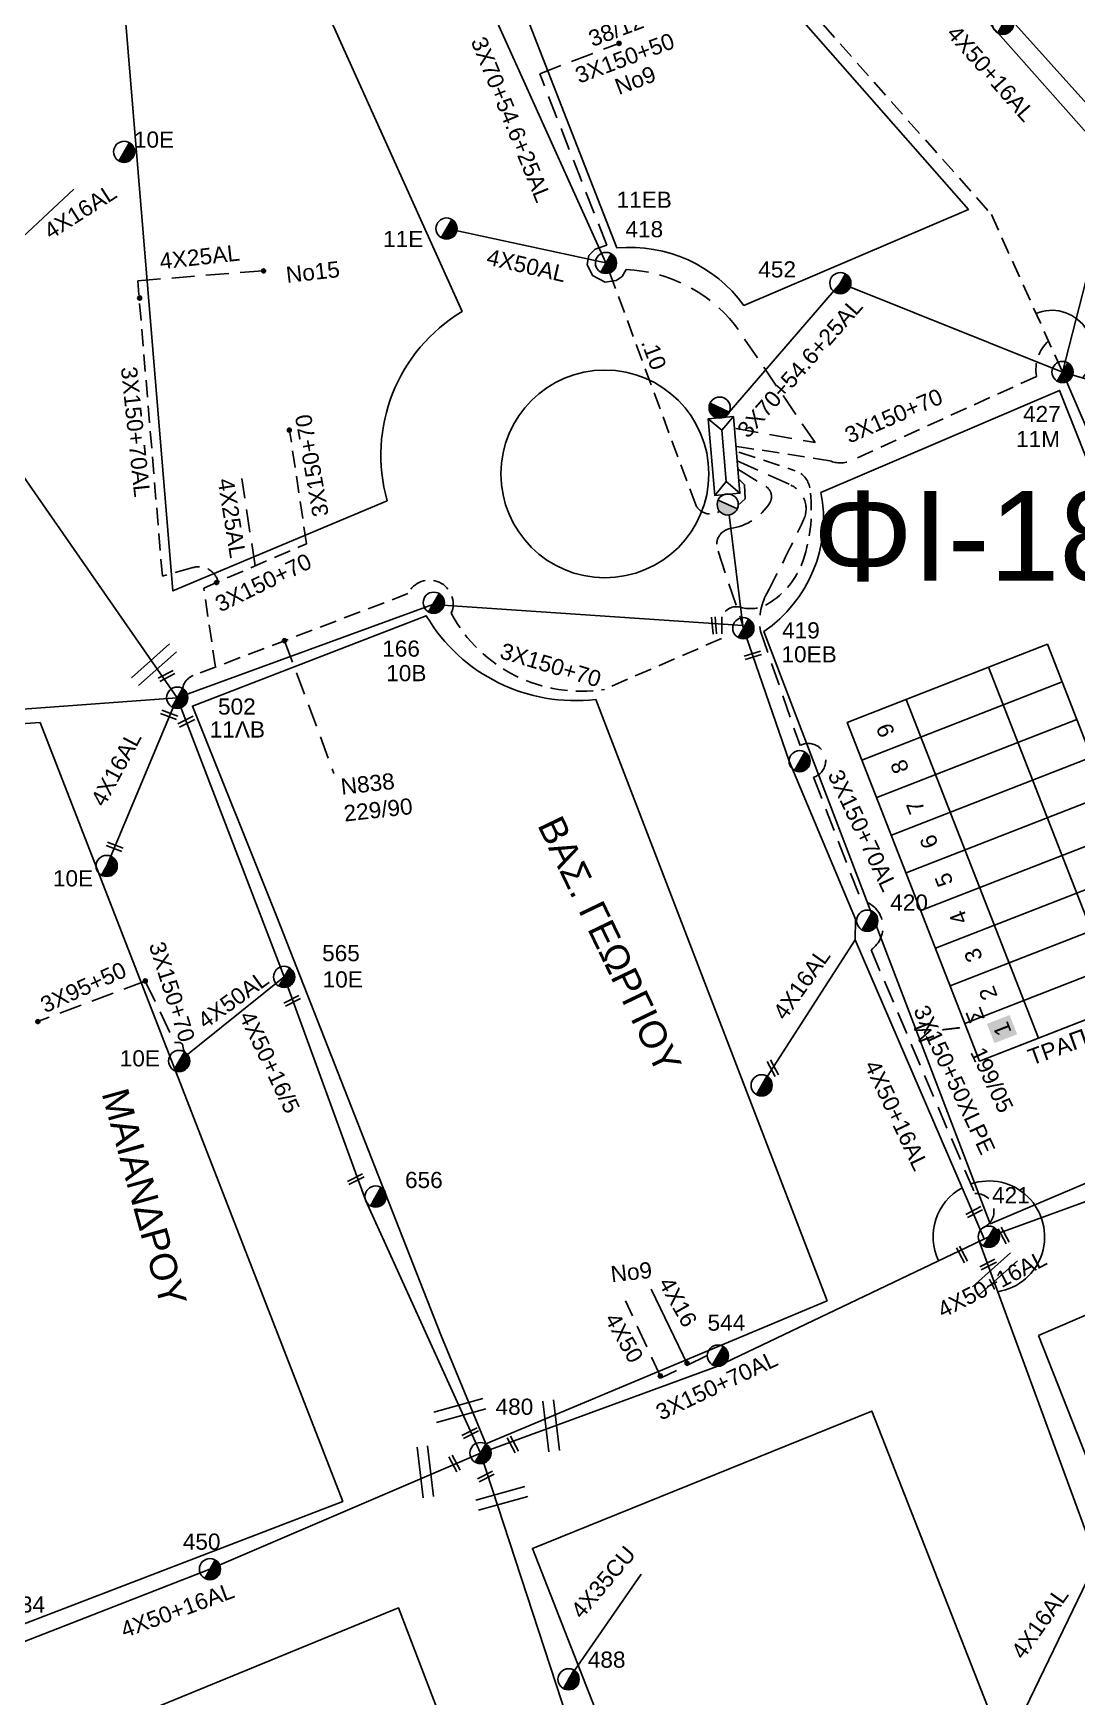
# Model space of a CAD drawing. Header units: millimetres. Extents: x 7453 to 9570, y 777 to 1872.
# Drawn here: x 7663.5 to 7779.7, y 1456.9 to 1642.2 of the extents above; entities that cross this region are included whole.
import ezdxf
from ezdxf.enums import TextEntityAlignment as Align

# ---------------------------------------------------------------- set-up
doc = ezdxf.new("R2010")
doc.units = ezdxf.units.MM
doc.linetypes.add('DASHED', pattern=[19.05, 12.7, -6.35])
for name, color, linetype in [('Άγνωστα', 7, 'Continuous'), ('Ασφαλειοκιβώτια Χ.Τ 9 αναχωρήσεων', 7, 'Continuous'), ('Γέφυρες Εναέριου Δικτύου', 7, 'Continuous'), ('Γυμνά εναέρια ΧΤ (3Φ)   4x16AL', 7, 'Continuous'), ('Γυμνά εναέρια ΧΤ (3Φ)   4x35CU', 7, 'Continuous'), ('Γυμνά εναέρια ΧΤ (3Φ)   4x50AL', 7, 'Continuous'), ('Γυμνά εναέρια ΧΤ και ΦΟΠ (3Φ)   4x50+16AL', 7, 'Continuous'), ('Εναέρια παροχή ΧΤ 4x16', 7, 'SYN_LINE'), ('Επιγραφές - Σχήματα', 7, 'Continuous'), ('Καλώδια ΧΤ   3x150+50AL', 7, 'DASHED'), ('Καλώδια ΧΤ   3x150+50AL XLPE', 7, 'DASHED'), ('Καλώδια ΧΤ   3x150+50CU', 7, 'DASHED'), ('Καλώδια ΧΤ   3x150+70 XLPE', 7, 'DASHED'), ('Καλώδια ΧΤ   3x150+70AL', 7, 'DASHED'), ('Καλώδια ΧΤ   3x95+50CU', 7, 'DASHED'), ('Μηχανική τομή', 7, 'Continuous'), ('Στύλος ΦΜ', 7, 'Continuous'), ('Στύλος ΦΜ @ 1', 7, 'Continuous'), ('Συνδέσεις', 7, 'Continuous'), ('Συνεστραμμένα ΧΤ   3x70+54.6+25 AL', 7, 'SYN_LINE'), ('Τομή', 7, 'Continuous'), ('Υποσταθμός εναέριος 2 στύλων', 7, 'Continuous'), ('Υποσταθμός πόλεως', 7, 'Continuous'), ('Υπόβαθρο ΔΕΗ', 7, 'Continuous'), ('Υπόγεια Καλώδια Δικτύου ΧΤ   .10', 7, 'DASHED'), ('Υπόγεια καλώδια Παροχών ΧΤ   4x16AL', 7, 'DASHED'), ('Υπόγεια καλώδια Παροχών ΧΤ   4x25', 7, 'DASHED'), ('Υπόγεια καλώδια Παροχών ΧΤ   4x50AL', 7, 'DASHED')]:
    doc.layers.add(name, color=color, linetype=linetype)
doc.styles.get("Standard").update_dxf_attribs({"font": 'ARIAL.TTF'})
doc.linetypes.add('SYN_LINE', pattern='A,0.5,-0.0001,["/\\/\\/\\/",Standard,S=0.1,R=0,X=0,Y=-0.05],-0.25', length=0.7501)

# ---------------------------------------------------------------- blocks, each defined once
blk = doc.blocks.new('ΥΠΑΡΧΩΝ ΤΣΙΜΕΝΤΕΝΙΟΣ ΣΤΥΛΟΣ')
at = {"layer": 'Στύλος ΦΜ'}
blk.add_hatch(color=7, dxfattribs=at).paths.add_polyline_path([(-1.29, -2.28, 0.574793), (2.62, 0, 0.268822), (1.3, 2.27)])
at = {"layer": 'Στύλος ΦΜ', "color": 7}
blk.add_line((-1.29, -2.28), (1.3, 2.27), dxfattribs=at)
blk.add_circle((0, 0), 2.62, dxfattribs=at)
at = {"layer": 'Στύλος ΦΜ', "flags": 4}
for tag, p in [('ΑΡΙΘΜΟΣ', (-4.68, 8.05)), ('ΤΥΠΟΣ', (-4.91, 3.03))]:
    blk.add_attdef(tag, p, '', height=4, dxfattribs=at)
blk = doc.blocks.new('ΥΠΟΣΤΑΘΜΟΣ ΕΝΑΕΡΙΟΣ ΕΠΙ 2 ΣΤΥΛΩΝ')
at = {"layer": 'Υποσταθμός εναέριος 2 στύλων', "linetype": 'Continuous'}
for points in [[(-11.97, -2.11, 0.574793), (-8.45, -0.07, 0.268822), (-9.64, 1.98)], [(9.68, -2.15, 0.574793), (13.19, -0.1, 0.268822), (12.01, 1.95)]]:
    blk.add_hatch(color=256, dxfattribs=at).paths.add_polyline_path(points)
for p, q in [((-11.97, -2.11), (-9.64, 1.98)), ((9.68, -2.15), (12.01, 1.95))]:
    blk.add_line(p, q, dxfattribs=at)
for centre in [(-10.81, -0.07), (10.84, -0.1)]:
    blk.add_circle(centre, 2.36, dxfattribs=at)
at = {"layer": 'Υποσταθμός πόλεως', "linetype": 'Continuous', "ltscale": 40}
blk.add_lwpolyline([(-8.57, 2.82), (8.57, 2.82), (8.57, -2.82), (-8.57, -2.82)], close=True, dxfattribs=at)
for points in [[(-5.75, 0), (-8.57, 2.82)], [(-8.57, -2.82), (-5.75, 0)], [(-5.75, 0), (5.75, 0)], [(5.75, 0), (8.57, 2.82)], [(8.57, -2.82), (5.75, 0)]]:
    blk.add_lwpolyline(points, dxfattribs=at)
at = {"layer": 'Υποσταθμός εναέριος 2 στύλων', "ltscale": 40, "flags": 1}
for tag, p in [('ΜΕΤΑΣΧΗΜΑΤΙΣΜΟΣ', (14.09, 2.51)), ('ΙΣΧΥΣ', (14.07, -0.28)), ('ΑΡΙΘΜΟΣ', (14.19, -3))]:
    blk.add_attdef(tag, p, '', height=1.8, dxfattribs=at)
blk = doc.blocks.new('ΜΗΧΑΝΙΚΗ ΤΟΜΗ')
at = {"layer": 'Μηχανική τομή', "ltscale": 40}
for p, q in [((-1.89, 0.78), (1.89, 0.78)), ((1.89, 0), (-1.89, 0))]:
    blk.add_line(p, q, dxfattribs=at)
blk = doc.blocks.new('ΤΟΜΗ')
at = {"layer": 'Τομή', "ltscale": 40}
for p, q in [((-5.68, 0), (5.68, 0)), ((5.68, -2.33), (-5.68, -2.33))]:
    blk.add_line(p, q, dxfattribs=at)
blk = doc.blocks.new('ΑΣΦΑΛΕΙΟΚΙΒΩΤΙΟ ΥΠΟΣΤΑΘΜΟΥ 9A ΑΝΑΧΩΡΗΣΕΩΝ')
at = {"layer": 'Ασφαλειοκιβώτια Χ.Τ 9 αναχωρήσεων', "ltscale": 40}
for p, q in [((0, 0), (0, 23.91)), ((4.5, 0), (4.5, 23.91)), ((9, 0), (9, 23.91)), ((13.5, 0), (13.5, 23.91)), ((18, 0), (18, 23.91)), ((22.5, 0), (22.5, 23.91)), ((27, 0), (27, 23.91)), ((31.5, 0), (31.5, 23.91)), ((36, 0), (36, 23.91)), ((0, 16.87), (40.5, 16.87)), ((0, 7.04), (40.5, 7.04))]:
    blk.add_line(p, q, dxfattribs=at)
at = {"layer": 'Ασφαλειοκιβώτια Χ.Τ 9 αναχωρήσεων'}
blk.add_lwpolyline([(40.5, 0), (40.5, 23.91), (0, 23.91), (0, 0)], close=True, dxfattribs=at)
for s, p in [('1', (1.71, 19.38)), ('2', (5.99, 19.38)), ('3', (10.53, 19.38)), ('4', (15.04, 19.38)), ('5', (19.55, 19.38)), ('6', (24.11, 19.38)), ('7', (28.24, 19.38)), ('8', (33.08, 19.38)), ('9', (37.43, 19.38))]:
    blk.add_text(s, height=1.8, dxfattribs=at).set_placement(p)
at = {"layer": 'Ασφαλειοκιβώτια Χ.Τ 9 αναχωρήσεων', "ltscale": 40}
for tag, height, rotation, p in [('ΟΝΟΜΑ', 2.5, 0.6514, (19.14, 25.35)), ('ΚΕΙΜΕΝΟ 1', 1, 90, (2.42, 3.84)), ('ΚΕΙΜΕΝΟ 2', 1, 90, (6.78, 3.84)), ('ΚΕΙΜΕΝΟ 3', 1, 90, (11.38, 3.84)), ('ΚΕΙΜΕΝΟ 4', 1, 90, (15.86, 3.84)), ('ΚΕΙΜΕΝΟ 5', 1, 90, (20.28, 3.84)), ('ΚΕΙΜΕΝΟ 6', 1, 90, (24.74, 3.84)), ('ΚΕΙΜΕΝΟ 7', 1, 90, (29.28, 3.84)), ('ΚΕΙΜΕΝΟ 8', 1, 90, (33.65, 3.84)), ('ΚΕΙΜΕΝΟ 9', 1, 90, (38.21, 3.84)), ('ΣΧ', 1, 0.6514, (20.24, -0.85))]:
    blk.add_attdef(tag, text='', height=height, rotation=rotation, dxfattribs=at).set_placement(p, align=Align.MIDDLE_CENTER)
blk = doc.blocks.new('_ΣΥΝΔΕΣΗ')
at = {"layer": 'Συνδέσεις', "linetype": 'SYN_LINE', "ltscale": 40}
blk.add_hatch(color=256, dxfattribs=at).paths.add_polyline_path([(0.5, -0.01, 1), (-0.5, -0.01, 1)])
at = {"layer": 'Συνδέσεις'}
blk.add_circle((0, -0.01), 0.5, dxfattribs=at)

msp = doc.modelspace()

# ---------------------------------------------------------------- hatches: boundary and pattern name
at = {"layer": 'Ασφαλειοκιβώτια Χ.Τ 9 αναχωρήσεων'}
for color in [27, 2, 5, 1, 30, 133, 85]:
    msp.add_hatch(color=color, dxfattribs=at).paths.add_polyline_path([(7773.05, 1530.74), (7772.21, 1532.88), (7769.68, 1531.9), (7770.52, 1529.75)])

# ---------------------------------------------------------------- linework, layer by layer
at = {"layer": 'Άγνωστα', "color": 2, "linetype": 'DASHED', "ltscale": 0.2}
msp.add_lwpolyline([(7741.95, 1593.68), (7745.07, 1591.76, -0.415033), (7745.5, 1589.92, -0.221291), (7741.16, 1587.08, 0.495461), (7739.75, 1584.54), (7742.52, 1576.29)], format="xyb", dxfattribs=at)
at = {"layer": 'Άγνωστα', "color": 5, "linetype": 'DASHED', "ltscale": 0.2}
msp.add_lwpolyline([(7691.48, 1574.58), (7696.99, 1559.8)], dxfattribs=at)
at = {"layer": 'Γέφυρες Εναέριου Δικτύου'}
msp.add_arc((7776.93, 1606.85), 4.53, 318.4571, 113.763, dxfattribs=at)
at = {"layer": 'Γέφυρες Εναέριου Δικτύου', "ltscale": 20}
for start, end in [(279.2223, 108.9605), (118.7918, 205.5632)]:
    msp.add_arc((7769.9, 1508.19), 6.21, start, end, dxfattribs=at)
at = {"layer": 'Γυμνά εναέρια ΧΤ (3Φ)   4x16AL', "color": 5, "ltscale": 0.15}
msp.add_lwpolyline([(7679.54, 1568.23), (7671.69, 1549.49)], dxfattribs=at)
at = {"layer": 'Γυμνά εναέρια ΧΤ (3Φ)   4x16AL', "color": 85, "ltscale": 0.15}
msp.add_lwpolyline([(7744.6, 1525.05), (7755, 1541.24)], dxfattribs=at)
at = {"layer": 'Γυμνά εναέρια ΧΤ (3Φ)   4x16AL', "color": 30, "ltscale": 0.15}
msp.add_lwpolyline([(7781.92, 1472.12), (7772.31, 1452.21)], dxfattribs=at)
at = {"layer": 'Γυμνά εναέρια ΧΤ (3Φ)   4x35CU', "color": 5}
msp.add_lwpolyline([(7723.11, 1458.89), (7731.2, 1470.59)], dxfattribs=at)
at = {"layer": 'Γυμνά εναέρια ΧΤ (3Φ)   4x50AL', "color": 2}
msp.add_lwpolyline([(7742.52, 1576.29), (7707.99, 1578.62), (7679.54, 1568.23), (7646.13, 1565.75), (7618.57, 1563.23)], dxfattribs=at)
at = {"layer": 'Γυμνά εναέρια ΧΤ (3Φ)   4x50AL', "color": 5, "ltscale": 0.15}
msp.add_lwpolyline([(7691.44, 1537.13), (7679.75, 1527.76)], dxfattribs=at)
at = {"layer": 'Γυμνά εναέρια ΧΤ (3Φ)   4x50AL', "color": 5}
msp.add_lwpolyline([(7713.31, 1484.09), (7724.3, 1450.47), (7734.92, 1424.27), (7748.78, 1390.05)], dxfattribs=at)
at = {"layer": 'Γυμνά εναέρια ΧΤ και ΦΟΠ (3Φ)   4x50+16AL', "color": 62}
msp.add_lwpolyline([(7679.54, 1568.23), (7659.97, 1596.39), (7658.75, 1616.21), (7655.52, 1654.35), (7662.44, 1687.93), (7651.11, 1716.61)], dxfattribs=at)
at = {"layer": 'Γυμνά εναέρια ΧΤ και ΦΟΠ (3Φ)   4x50+16AL', "color": 133}
msp.add_lwpolyline([(7710.02, 1706.71), (7735.54, 1683.11), (7753.33, 1662.03), (7770.89, 1642.28), (7784, 1627.51), (7778.1, 1604.51)], dxfattribs=at)
at = {"layer": 'Γυμνά εναέρια ΧΤ και ΦΟΠ (3Φ)   4x50+16AL', "color": 6}
msp.add_lwpolyline([(7778.1, 1604.51), (7794.8, 1565.74), (7802.16, 1546.77), (7810.02, 1524.97), (7790.79, 1515.79), (7769.89, 1508.19)], dxfattribs=at)
at = {"layer": 'Γυμνά εναέρια ΧΤ και ΦΟΠ (3Φ)   4x50+16AL', "color": 85, "ltscale": 10}
msp.add_lwpolyline([(7769.36, 1507.94), (7755, 1541.24), (7755.04, 1543.56), (7747.65, 1561.16), (7742.85, 1575.16)], dxfattribs=at)
at = {"layer": 'Γυμνά εναέρια ΧΤ και ΦΟΠ (3Φ)   4x50+16AL', "color": 5}
msp.add_lwpolyline([(7713.3, 1484.09), (7700.55, 1512.17), (7691.44, 1537.13), (7679.54, 1568.23)], dxfattribs=at)
at = {"layer": 'Γυμνά εναέρια ΧΤ και ΦΟΠ (3Φ)   4x50+16AL', "color": 85, "ltscale": 0.15}
msp.add_lwpolyline([(7769.9, 1508.19), (7739.73, 1493.76), (7713.31, 1484.09)], dxfattribs=at)
at = {"layer": 'Γυμνά εναέρια ΧΤ και ΦΟΠ (3Φ)   4x50+16AL', "color": 30}
msp.add_lwpolyline([(7798.67, 1433.56), (7781.73, 1472.54), (7768.79, 1507.79)], dxfattribs=at)
at = {"layer": 'Εναέρια παροχή ΧΤ 4x16', "color": 85, "ltscale": 15}
msp.add_lwpolyline([(7732.3, 1502.36), (7736.37, 1493.89)], dxfattribs=at)
at = {"layer": 'Καλώδια ΧΤ   3x150+50AL XLPE', "color": 30, "ltscale": 0.2}
msp.add_lwpolyline([(7755.68, 1545.64, -0.665909), (7756.78, 1540.16), (7768.34, 1512.99, -0.835096), (7769.33, 1509.23)], format="xyb", dxfattribs=at)
at = {"layer": 'Καλώδια ΧΤ   3x150+50CU', "color": 85, "ltscale": 0.2}
msp.add_lwpolyline([(7741.73, 1598.21), (7750.56, 1596.64), (7741.59, 1609.81, 0.213797), (7729.52, 1615.93), (7729.07, 1615.16), (7728.4, 1614.71), (7727.18, 1614.52), (7725.79, 1615.27), (7725.17, 1616.47), (7725.36, 1617.49), (7726.08, 1618.2), (7727.35, 1618.64), (7719.89, 1637.74), (7728.72, 1641.11)], format="xyb", dxfattribs=at)
at = {"layer": 'Καλώδια ΧΤ   3x150+70 XLPE', "color": 1, "ltscale": 0.15}
msp.add_lwpolyline([(7776.53, 1607.98, 0.249975), (7775.2, 1604.02), (7754.59, 1594.65, -0.209838), (7752.21, 1594.62), (7741.74, 1596.24)], format="xyb", dxfattribs=at)
at = {"layer": 'Καλώδια ΧΤ   3x150+70 XLPE', "color": 5, "ltscale": 0.15}
for points in [[(7693.93, 1585.38), (7692.05, 1598)], [(7683.8, 1571.64), (7682.49, 1580.44), (7693.93, 1585.38)]]:
    msp.add_lwpolyline(points, dxfattribs=at)
msp.add_lwpolyline([(7742.08, 1595.59), (7748.35, 1593.51, -0.282967), (7749.95, 1591.61, -0.119544), (7749.21, 1583.51, -0.178242), (7745.31, 1578.69, -0.208507), (7742.27, 1578.3, 0.397236), (7740.18, 1577.24), (7740.15, 1574.83), (7727.09, 1569.16, -0.320896), (7710.05, 1577.64, 0.976175), (7705.23, 1579.83), (7681.33, 1570.7, 0.262998), (7680.13, 1569.25, 3.753545)], format="xyb", dxfattribs=at)
at = {"layer": 'Καλώδια ΧΤ   3x150+70AL', "color": 5, "ltscale": 0.15}
msp.add_lwpolyline([(7684.09, 1581.13, 0.450592), (7681.15, 1582.68), (7677.89, 1581.77), (7675.14, 1614.67)], format="xyb", dxfattribs=at)
at = {"layer": 'Καλώδια ΧΤ   3x150+70AL', "color": 30, "ltscale": 0.2}
msp.add_lwpolyline([(7741.87, 1594.63), (7747.85, 1591.91, -0.417719), (7749.28, 1588.05, -0.012709), (7745.17, 1579.83, 0.160828), (7744.46, 1575.65), (7748.88, 1562.9, -1.102469), (7750.38, 1559.36), (7755.68, 1545.64)], format="xyb", dxfattribs=at)
at = {"layer": 'Καλώδια ΧΤ   3x150+70AL', "color": 5, "ltscale": 0.2}
msp.add_lwpolyline([(7675.98, 1536.67), (7679.25, 1529.83), (7679.86, 1529.83), (7679.86, 1529.83), (7680.11, 1529.65), (7680.22, 1529.04), (7680.34, 1528.79)], dxfattribs=at)
at = {"layer": 'Καλώδια ΧΤ   3x150+70AL', "color": 85, "ltscale": 0.2}
msp.add_lwpolyline([(7738.55, 1494.94), (7733.43, 1492.48)], dxfattribs=at)
at = {"layer": 'Καλώδια ΧΤ   3x95+50CU', "color": 5, "ltscale": 0.2}
msp.add_lwpolyline([(7675.98, 1536.67), (7664.02, 1532.15)], dxfattribs=at)
at = {"layer": 'Συνεστραμμένα ΧΤ   3x70+54.6+25 AL', "color": 27, "ltscale": 20}
msp.add_lwpolyline([(7727.27, 1616.66), (7713.46, 1647.29), (7713.46, 1647.29)], dxfattribs=at)
at = {"layer": 'Συνεστραμμένα ΧΤ   3x70+54.6+25 AL', "color": 133, "ltscale": 15}
msp.add_lwpolyline([(7778.1, 1604.51), (7753.37, 1614.41), (7741, 1600.04)], dxfattribs=at)
at = {"layer": 'Συνεστραμμένα ΧΤ   3x70+54.6+25 AL', "color": 1, "ltscale": 15}
msp.add_lwpolyline([(7778.1, 1604.51), (7793.7, 1600)], dxfattribs=at)
at = {"layer": 'Συνεστραμμένα ΧΤ   3x70+54.6+25 AL', "color": 85, "ltscale": 15}
msp.add_lwpolyline([(7742.55, 1576.14), (7742.56, 1575.96), (7740.97, 1588.59)], dxfattribs=at)
at = {"layer": 'Συνεστραμμένα ΧΤ   3x70+54.6+25 AL', "color": 173, "ltscale": 20}
msp.add_lwpolyline([(7561.24, 1426.86), (7564.33, 1426.3), (7565.86, 1429.16), (7610.25, 1438.69), (7610.25, 1439.87), (7631.85, 1446.67), (7658.61, 1461.58), (7683.18, 1471.16), (7713.3, 1484.09)], dxfattribs=at)
at = {"layer": 'Υπόβαθρο ΔΕΗ'}
for points in [[(7737.62, 1682.48), (7789.28, 1704.36), (7814.19, 1641.63), (7784.82, 1629.92), (7737.62, 1682.48)], [(7664.28, 1565.47), (7697.97, 1478.71), (7660.08, 1464.14), (7621.02, 1562.51), (7664.28, 1565.47)], [(7775.44, 1497.19), (7812.81, 1513.31), (7845, 1431.45), (7824.87, 1423.03), (7816.42, 1442.94), (7799.81, 1435.36), (7775.44, 1497.19)], [(7751.03, 1391.75), (7772.07, 1401.5), (7764.46, 1420.3), (7780.8, 1427.68), (7756.86, 1488.76), (7719.09, 1473.47), (7751.03, 1391.75)], [(7666.48, 1451.38), (7704.18, 1466.84), (7735.39, 1385.24), (7699.39, 1370.7), (7666.32, 1451.31)]]:
    msp.add_lwpolyline(points, dxfattribs=at)
for points in [[(7708.77, 1668.91), (7721.79, 1674.82), (7767.62, 1622.63), (7742.63, 1611.93, 0.263949), (7728.49, 1618.33), (7708.77, 1668.91)], [(7689.05, 1660.61), (7672.97, 1653.64), (7679.06, 1580.13), (7702.91, 1590.17, -0.337904), (7711.26, 1611.25), (7689.05, 1660.61)], [(7751.21, 1591.08), (7777.77, 1602.45), (7808.17, 1525.83), (7770.03, 1509.63), (7744.85, 1575.62, 0.300817), (7751.21, 1591.08, -1.373528)], [(7751.88, 1501.03), (7726.14, 1568.04, -0.297485), (7707.27, 1577.35), (7681.23, 1567.28), (7690.64, 1543.81), (7701.58, 1515.89), (7708.89, 1497.26), (7713.89, 1485.11), (7751.88, 1501.03)]]:
    msp.add_lwpolyline(points, format="xyb", dxfattribs=at)
msp.add_circle((7727.15, 1593.16), 11.57, dxfattribs=at)
at = {"layer": 'Υπόγεια Καλώδια Δικτύου ΧΤ   .10', "color": 1, "ltscale": 0.15}
msp.add_lwpolyline([(7720.48, 1688.04), (7720.98, 1686.81), (7719.74, 1684), (7722.17, 1676.69), (7741.46, 1654.74, 0.948748), (7745.79, 1649.63), (7770.18, 1622.05), (7778.1, 1604.51)], format="xyb", dxfattribs=at)
at = {"layer": 'Υπόγεια Καλώδια Δικτύου ΧΤ   .10', "color": 27, "ltscale": 0.15}
msp.add_lwpolyline([(7739.92, 1589, -0.455796), (7737.27, 1589.7), (7727.27, 1616.66)], format="xyb", dxfattribs=at)
msp.add_lwpolyline([(7742, 1589.67), (7742.75, 1590.4), (7742.7, 1591.95), (7742.05, 1592.59)], dxfattribs=at)
at = {"layer": 'Υπόγεια καλώδια Παροχών ΧΤ   4x16AL', "color": 62}
msp.add_lwpolyline([(7658.75, 1616.21), (7672.46, 1629.04)], dxfattribs=at)
at = {"layer": 'Υπόγεια καλώδια Παροχών ΧΤ   4x25', "color": 5, "ltscale": 0.2}
msp.add_lwpolyline([(7675.14, 1614.67), (7689.4, 1615.82)], dxfattribs=at)
at = {"layer": 'Υπόγεια καλώδια Παροχών ΧΤ   4x25', "color": 5, "linetype": 'DASHED', "ltscale": 0.2}
msp.add_lwpolyline([(7688.21, 1582.91), (7686.73, 1592.64)], dxfattribs=at)
at = {"layer": 'Υπόγεια καλώδια Παροχών ΧΤ   4x50AL', "color": 27, "linetype": 'Continuous', "ltscale": 0.15}
msp.add_lwpolyline([(7727.27, 1616.66), (7709.53, 1620.49)], dxfattribs=at)
at = {"layer": 'Υπόγεια καλώδια Παροχών ΧΤ   4x50AL', "color": 85, "ltscale": 0.2}
msp.add_lwpolyline([(7733.43, 1492.48), (7733.41, 1492.47), (7729.45, 1501.03)], dxfattribs=at)

# ---------------------------------------------------------------- block references
at = {"layer": 'Ασφαλειοκιβώτια Χ.Τ 9 αναχωρήσεων', "rotation": 111.3266517996779}
msp.add_blockref('ΑΣΦΑΛΕΙΟΚΙΒΩΤΙΟ ΥΠΟΣΤΑΘΜΟΥ 9A ΑΝΑΧΩΡΗΣΕΩΝ', (7791.14, 1536.45), dxfattribs=at)
at = {"layer": 'Μηχανική τομή'}
for p, xscale, yscale, zscale, rotation in [((7739.11, 1576.25), 0.5000000000000916, 0.5000000000000916, 0.5000000000000916, 274.8599436977065), ((7743.56, 1573.14), 0.500000000000083, 0.500000000000083, 0.500000000000083, 196.9628733995453), ((7678.43, 1570.48), 0.4999999999999175, 0.4999999999999175, 0.4999999999999175, 26.90664696949336), ((7678.57, 1566.14), 0.4999999999999017, 0.4999999999999017, 0.4999999999999017, 338.8884267225291), ((7680.64, 1565.39), 0.4999999999999175, 0.4999999999999175, 0.4999999999999175, 26.90664696949336), ((7672.5, 1551.44), 0.499999999999912, 0.499999999999912, 0.499999999999912, 338.888426722526), ((7692.42, 1534.28), 0.4999999999999175, 0.4999999999999175, 0.4999999999999175, 26.90664696949336), ((7745.68, 1526.88), 0.4999999999998876, 0.4999999999998876, 0.4999999999998876, 298.0362376436686), ((7699.5, 1514.42), 0.4999999999999175, 0.4999999999999175, 0.4999999999999175, 26.90664696949336), ((7768.35, 1510.76), 0.4999999999999175, 0.4999999999999175, 0.4999999999999175, 26.90664696949336), ((7771.37, 1508.22), 0.4999999999998876, 0.4999999999998876, 0.4999999999998876, 298.0362376436686), ((7766.74, 1506.12), 0.4999999999998876, 0.4999999999998876, 0.4999999999998876, 298.0362376436686), ((7769.9, 1504.93), 0.4999999999999175, 0.4999999999999175, 0.4999999999999175, 26.90664696949336), ((7712.25, 1486.13), 0.4999999999999175, 0.4999999999999175, 0.4999999999999175, 26.90664696949336), ((7716.73, 1484.94), 0.4999999999998876, 0.4999999999998876, 0.4999999999998876, 298.0362376436686), ((7710.24, 1482.83), 0.4999999999998876, 0.4999999999998876, 0.4999999999998876, 298.0362376436686), ((7713.99, 1481.3), 0.4999999999999175, 0.4999999999999175, 0.4999999999999175, 26.90664696949336)]:
    msp.add_blockref('ΜΗΧΑΝΙΚΗ ΤΟΜΗ', p, dxfattribs=dict(at, xscale=xscale, yscale=yscale, zscale=zscale, rotation=rotation))
at = {"layer": 'Στύλος ΦΜ @ 1', "ltscale": 40}
ref = msp.add_blockref('ΥΠΑΡΧΩΝ ΤΣΙΜΕΝΤΕΝΙΟΣ ΣΤΥΛΟΣ', (7771.47, 1643.3), dxfattribs=dict(at, xscale=0.4499999999998181, yscale=0.4499999999998181, zscale=0.4499999999998181))
ref.add_attrib('ΤΥΠΟΣ', '11Ε', (7773.33, 1644.36), dxfattribs={"layer": 'Στύλος ΦΜ', "height": 1.8, "flags": 4})
ref.add_attrib('ΑΡΙΘΜΟΣ', '451', (7773.22, 1647.04), dxfattribs={"layer": 'Στύλος ΦΜ', "height": 1.8, "flags": 4})
ref = msp.add_blockref('ΥΠΑΡΧΩΝ ΤΣΙΜΕΝΤΕΝΙΟΣ ΣΤΥΛΟΣ', (7673.63, 1629.04), dxfattribs=dict(at, xscale=0.4499999999998181, yscale=0.4499999999998181, zscale=0.4499999999998181))
ref.add_attrib('ΤΥΠΟΣ', '10Ε', (7674.72, 1629.5), dxfattribs={"layer": 'Στύλος ΦΜ', "height": 1.8, "flags": 4})
ref = msp.add_blockref('ΥΠΑΡΧΩΝ ΤΣΙΜΕΝΤΕΝΙΟΣ ΣΤΥΛΟΣ', (7727.27, 1616.66), dxfattribs=dict(at, xscale=0.4499999999998181, yscale=0.4499999999998181, zscale=0.4499999999998181))
ref.add_attrib('ΤΥΠΟΣ', '418', (7729.44, 1619.52), dxfattribs={"layer": 'Στύλος ΦΜ', "height": 1.8, "flags": 4})
ref.add_attrib('ΑΡΙΘΜΟΣ', '11ΕΒ', (7728.45, 1622.8), dxfattribs={"layer": 'Στύλος ΦΜ', "height": 1.8, "flags": 4})
ref = msp.add_blockref('ΥΠΑΡΧΩΝ ΤΣΙΜΕΝΤΕΝΙΟΣ ΣΤΥΛΟΣ', (7709.52, 1620.49), dxfattribs=dict(at, xscale=0.4499999999998181, yscale=0.4499999999998181, zscale=0.4499999999998181))
ref.add_attrib('ΤΥΠΟΣ', '11Ε', (7702.46, 1618.43), dxfattribs={"layer": 'Στύλος ΦΜ', "height": 1.8, "flags": 4})
ref = msp.add_blockref('ΥΠΑΡΧΩΝ ΤΣΙΜΕΝΤΕΝΙΟΣ ΣΤΥΛΟΣ', (7753.37, 1614.41), dxfattribs=dict(at, xscale=0.4499999999998181, yscale=0.4499999999998181, zscale=0.4499999999998181))
ref.add_attrib('ΑΡΙΘΜΟΣ', '452', (7744.23, 1615.04), dxfattribs={"layer": 'Στύλος ΦΜ', "height": 1.8, "flags": 4})
ref = msp.add_blockref('ΥΠΑΡΧΩΝ ΤΣΙΜΕΝΤΕΝΙΟΣ ΣΤΥΛΟΣ', (7778.1, 1604.51), dxfattribs=dict(at, xscale=0.4499999999998181, yscale=0.4499999999998181, zscale=0.4499999999998181))
ref.add_attrib('ΤΥΠΟΣ', '11Μ', (7772.93, 1596.14), dxfattribs={"layer": 'Στύλος ΦΜ', "height": 1.8, "flags": 4})
ref.add_attrib('ΑΡΙΘΜΟΣ', '427', (7773.7, 1598.93), dxfattribs={"layer": 'Στύλος ΦΜ', "height": 1.8, "flags": 4})
ref = msp.add_blockref('ΥΠΑΡΧΩΝ ΤΣΙΜΕΝΤΕΝΙΟΣ ΣΤΥΛΟΣ', (7708.1, 1578.81), dxfattribs=dict(at, xscale=0.4499999999998181, yscale=0.4499999999998181, zscale=0.4499999999998181))
ref.add_attrib('ΤΥΠΟΣ', '10Β', (7702.81, 1570.07), dxfattribs={"layer": 'Στύλος ΦΜ', "height": 1.8, "flags": 4})
ref.add_attrib('ΑΡΙΘΜΟΣ', '166', (7702.36, 1572.8), dxfattribs={"layer": 'Στύλος ΦΜ', "height": 1.8, "flags": 4})
ref = msp.add_blockref('ΥΠΑΡΧΩΝ ΤΣΙΜΕΝΤΕΝΙΟΣ ΣΤΥΛΟΣ', (7742.56, 1575.97), dxfattribs=dict(at, xscale=0.4499999999998181, yscale=0.4499999999998181, zscale=0.4499999999998181))
ref.add_attrib('ΤΥΠΟΣ', '10ΕΒ', (7746.81, 1572.17), dxfattribs={"layer": 'Στύλος ΦΜ', "height": 1.8, "flags": 4})
ref.add_attrib('ΑΡΙΘΜΟΣ', '419', (7746.88, 1574.83), dxfattribs={"layer": 'Στύλος ΦΜ', "height": 1.8, "flags": 4})
ref = msp.add_blockref('ΥΠΑΡΧΩΝ ΤΣΙΜΕΝΤΕΝΙΟΣ ΣΤΥΛΟΣ', (7679.54, 1568.23), dxfattribs=dict(at, xscale=0.4499999999998181, yscale=0.4499999999998181, zscale=0.4499999999998181))
ref.add_attrib('ΤΥΠΟΣ', '11ΛΒ', (7683.16, 1563.79), dxfattribs={"layer": 'Στύλος ΦΜ', "height": 1.8, "flags": 4})
ref.add_attrib('ΑΡΙΘΜΟΣ', '502', (7684.08, 1566.35), dxfattribs={"layer": 'Στύλος ΦΜ', "height": 1.8, "flags": 4})
at = {"layer": 'Στύλος ΦΜ @ 1', "ltscale": 40, "xscale": 0.4499999999998181, "yscale": 0.4499999999998181, "zscale": 0.4499999999998181}
for p in [(7748.83, 1561.16), (7744.6, 1525.05)]:
    msp.add_blockref('ΥΠΑΡΧΩΝ ΤΣΙΜΕΝΤΕΝΙΟΣ ΣΤΥΛΟΣ', p, dxfattribs=at)
at = {"layer": 'Στύλος ΦΜ @ 1', "ltscale": 40}
ref = msp.add_blockref('ΥΠΑΡΧΩΝ ΤΣΙΜΕΝΤΕΝΙΟΣ ΣΤΥΛΟΣ', (7671.68, 1549.49), dxfattribs=dict(at, xscale=0.4499999999998181, yscale=0.4499999999998181, zscale=0.4499999999998181))
ref.add_attrib('ΑΡΙΘΜΟΣ', '10Ε', (7665.7, 1547.21), dxfattribs={"layer": 'Στύλος ΦΜ', "height": 1.8, "flags": 4})
ref = msp.add_blockref('ΥΠΑΡΧΩΝ ΤΣΙΜΕΝΤΕΝΙΟΣ ΣΤΥΛΟΣ', (7756.36, 1543.39), dxfattribs=dict(at, xscale=0.4499999999998181, yscale=0.4499999999998181, zscale=0.4499999999998181))
ref.add_attrib('ΑΡΙΘΜΟΣ', '420', (7758.92, 1544.51), dxfattribs={"layer": 'Στύλος ΦΜ', "height": 1.8, "flags": 4})
ref = msp.add_blockref('ΥΠΑΡΧΩΝ ΤΣΙΜΕΝΤΕΝΙΟΣ ΣΤΥΛΟΣ', (7691.44, 1537.13), dxfattribs=dict(at, xscale=0.4499999999998181, yscale=0.4499999999998181, zscale=0.4499999999998181))
ref.add_attrib('ΤΥΠΟΣ', '10Ε', (7695.73, 1535.95), dxfattribs={"layer": 'Στύλος ΦΜ', "height": 1.8, "flags": 4})
ref.add_attrib('ΑΡΙΘΜΟΣ', '565', (7695.67, 1538.88), dxfattribs={"layer": 'Στύλος ΦΜ', "height": 1.8, "flags": 4})
ref = msp.add_blockref('ΥΠΑΡΧΩΝ ΤΣΙΜΕΝΤΕΝΙΟΣ ΣΤΥΛΟΣ', (7679.75, 1527.76), dxfattribs=dict(at, xscale=0.4499999999998181, yscale=0.4499999999998181, zscale=0.4499999999998181))
ref.add_attrib('ΤΥΠΟΣ', '10Ε', (7673.14, 1527.16), dxfattribs={"layer": 'Στύλος ΦΜ', "height": 1.8, "flags": 4})
ref = msp.add_blockref('ΥΠΑΡΧΩΝ ΤΣΙΜΕΝΤΕΝΙΟΣ ΣΤΥΛΟΣ', (7701.62, 1512.66), dxfattribs=dict(at, xscale=0.4499999999998181, yscale=0.4499999999998181, zscale=0.4499999999998181))
ref.add_attrib('ΑΡΙΘΜΟΣ', '656', (7704.9, 1513.61), dxfattribs={"layer": 'Στύλος ΦΜ', "height": 1.8, "flags": 4})
ref = msp.add_blockref('ΥΠΑΡΧΩΝ ΤΣΙΜΕΝΤΕΝΙΟΣ ΣΤΥΛΟΣ', (7769.89, 1508.19), dxfattribs=dict(at, xscale=0.4499999999998181, yscale=0.4499999999998181, zscale=0.4499999999998181))
ref.add_attrib('ΑΡΙΘΜΟΣ', '421', (7770.25, 1511.91), dxfattribs={"layer": 'Στύλος ΦΜ', "height": 1.8, "flags": 4})
ref = msp.add_blockref('ΥΠΑΡΧΩΝ ΤΣΙΜΕΝΤΕΝΙΟΣ ΣΤΥΛΟΣ', (7739.73, 1494.94), dxfattribs=dict(at, xscale=0.4499999999998181, yscale=0.4499999999998181, zscale=0.4499999999998181))
ref.add_attrib('ΑΡΙΘΜΟΣ', '544', (7738.58, 1497.72), dxfattribs={"layer": 'Στύλος ΦΜ', "height": 1.8, "flags": 4})
ref = msp.add_blockref('ΥΠΑΡΧΩΝ ΤΣΙΜΕΝΤΕΝΙΟΣ ΣΤΥΛΟΣ', (7713.3, 1484.09), dxfattribs=dict(at, xscale=0.4499999999998181, yscale=0.4499999999998181, zscale=0.4499999999998181))
ref.add_attrib('ΑΡΙΘΜΟΣ', '480', (7714.98, 1488.35), dxfattribs={"layer": 'Στύλος ΦΜ', "height": 1.8, "flags": 4})
ref = msp.add_blockref('ΥΠΑΡΧΩΝ ΤΣΙΜΕΝΤΕΝΙΟΣ ΣΤΥΛΟΣ', (7683.18, 1471.16), dxfattribs=dict(at, xscale=0.4499999999998181, yscale=0.4499999999998181, zscale=0.4499999999998181))
ref.add_attrib('ΤΥΠΟΣ', '450', (7680.16, 1473.32), dxfattribs={"layer": 'Στύλος ΦΜ', "height": 1.8, "flags": 4})
ref = msp.add_blockref('ΥΠΑΡΧΩΝ ΤΣΙΜΕΝΤΕΝΙΟΣ ΣΤΥΛΟΣ', (7658.61, 1461.58), dxfattribs=dict(at, xscale=0.4499999999998181, yscale=0.4499999999998181, zscale=0.4499999999998181))
ref.add_attrib('ΑΡΙΘΜΟΣ', '434', (7660.63, 1466.32), dxfattribs={"layer": 'Στύλος ΦΜ', "height": 1.8, "flags": 4})
ref = msp.add_blockref('ΥΠΑΡΧΩΝ ΤΣΙΜΕΝΤΕΝΙΟΣ ΣΤΥΛΟΣ', (7723.11, 1458.89), dxfattribs=dict(at, xscale=0.4499999999998181, yscale=0.4499999999998181, zscale=0.4499999999998181))
ref.add_attrib('ΑΡΙΘΜΟΣ', '488', (7725.25, 1460.18), dxfattribs={"layer": 'Στύλος ΦΜ', "height": 1.8, "flags": 4})
at = {"layer": 'Συνδέσεις', "xscale": 0.4499999999998181, "yscale": 0.4499999999998181, "zscale": 0.4499999999998181}
for p in [(7728.73, 1641.12), (7689.15, 1615.78), (7675.35, 1612.76), (7692.01, 1598.04), (7683.91, 1581.06), (7691.48, 1574.58), (7675.98, 1536.68), (7664.02, 1532.16), (7736.29, 1494.11), (7733.32, 1492.68)]:
    msp.add_blockref('_ΣΥΝΔΕΣΗ', p, dxfattribs=at)
at = {"layer": 'Τομή'}
for p, xscale, yscale, zscale, rotation in [((7676.56, 1572.33), 0.4999999999999682, 0.4999999999999682, 0.4999999999999682, 41.68157489176464), ((7770.2, 1504.5), 0.4999999999999682, 0.4999999999999682, 0.4999999999999682, 41.68157489176464), ((7710.83, 1489.39), 0.5000000000000004, 0.5000000000000004, 0.5000000000000004, 15.53981712220896), ((7720.59, 1487.06), 0.4999999999999659, 0.4999999999999659, 0.4999999999999659, 96.76894659266767), ((7706.59, 1481.92), 0.4999999999999659, 0.4999999999999659, 0.4999999999999659, 96.76894659266767), ((7715.51, 1479.61), 0.4999999999999929, 0.4999999999999929, 0.4999999999999929, 15.53981712220581)]:
    msp.add_blockref('ΤΟΜΗ', p, dxfattribs=dict(at, xscale=xscale, yscale=yscale, zscale=zscale, rotation=rotation))
at = {"layer": 'Υποσταθμός εναέριος 2 στύλων', "xscale": 0.5000000000000011, "yscale": 0.5000000000000011, "zscale": 0.5000000000000011, "rotation": 274.832229765996}
msp.add_blockref('ΥΠΟΣΤΑΘΜΟΣ ΕΝΑΕΡΙΟΣ ΕΠΙ 2 ΣΤΥΛΩΝ', (7740.42, 1595.16), dxfattribs=at)

# ---------------------------------------------------------------- texts
at = {"layer": 'Ασφαλειοκιβώτια Χ.Τ 9 αναχωρήσεων', "insert": (7762.22, 1529.62), "char_height": 1.8, "width": 2.0273, "attachment_point": 1, "rotation": 111.3267}
msp.add_mtext('Μ\\P/\\PΣ', dxfattribs=at)
at = {"layer": 'Γυμνά εναέρια ΧΤ (3Φ)   4x16AL', "char_height": 1.8, "width": 36.4294, "attachment_point": 1}
for insert, rotation in [((7669.82, 1556.81), 61.8239), ((7745.74, 1533.22), 54.8531), ((7772.25, 1462.02), 54.8531)]:
    msp.add_mtext('4X16AL', dxfattribs=dict(at, insert=insert, rotation=rotation))
at = {"layer": 'Γυμνά εναέρια ΧΤ (3Φ)   4x35CU', "insert": (7723.2, 1466.67), "char_height": 1.8, "width": 36.4294, "attachment_point": 1, "rotation": 49.7747}
msp.add_mtext('4X35CU', dxfattribs=at)
at = {"layer": 'Γυμνά εναέρια ΧΤ (3Φ)   4x50AL', "insert": (7681.6, 1532.72), "char_height": 1.8, "width": 36.4294, "attachment_point": 1, "rotation": 35.779}
msp.add_mtext('4X50AL', dxfattribs=at)
at = {"layer": 'Γυμνά εναέρια ΧΤ και ΦΟΠ (3Φ)   4x50+16AL', "char_height": 1.8, "width": 36.4294, "attachment_point": 1}
for s, insert, rotation in [('4X50+16AL', (7766.45, 1643.33), 311.3335), ('4X50+16/5', (7688.01, 1533.55), 295.5208), ('4X50+16AL', (7757.63, 1528.08), 295.2001), ('4X50+16AL', (7763.96, 1500.68), 27.3374), ('4X50+16AL', (7673.04, 1465.16), 20.248)]:
    msp.add_mtext(s, dxfattribs=dict(at, insert=insert, rotation=rotation))
at = {"layer": 'Εναέρια παροχή ΧΤ 4x16', "insert": (7734.63, 1503.92), "char_height": 1.8, "width": 36.4294, "attachment_point": 1, "rotation": 299.4867}
msp.add_mtext('4X16', dxfattribs=at)
at = {"layer": 'Επιγραφές - Σχήματα', "attachment_point": 1}
for s, insert, char_height, width, rotation in [('No9', (7728.06, 1637.03), 1.8, 36.4294, 20.8515), ('No15', (7691.55, 1616.22), 1.8, 36.4294, 6.3882), ('N838\\P229/90', (7697.65, 1559.2), 1.8, 36.4294, 6.3882), ('BAΣ. ΓEΩΡΓΙΟΥ', (7722.29, 1555.36), 3, 62.561, 295.7273), ('TPA{\\H1.083x;ΠEZA  IONIKH}', (7774, 1529.09), 1.8, 36.4294, 19.8005), ('199/05', (7769.41, 1529.52), 1.8, 36.4294, 295.4484), ('MAIANΔPOY', (7673.99, 1524.98), 3, 36.4294, 285.5093), ('No9', (7727.7, 1504.9), 1.8, 36.4294, 6.3882)]:
    msp.add_mtext(s, dxfattribs=dict(at, insert=insert, char_height=char_height, width=width, rotation=rotation))
at = {"layer": 'Επιγραφές - Σχήματα', "insert": (7750.3, 1591.25), "char_height": 10, "width": 8.9314, "attachment_point": 1}
msp.add_mtext('ΦΙ-18', dxfattribs=at)
at = {"layer": 'Καλώδια ΧΤ   3x150+50AL', "char_height": 1.8, "width": 36.4294, "attachment_point": 1, "rotation": 20.5478}
for s, insert in [('38/12', (7725.13, 1642.39)), ('3X150+50', (7723.65, 1638.3))]:
    msp.add_mtext(s, dxfattribs=dict(at, insert=insert))
at = {"layer": 'Καλώδια ΧΤ   3x150+50AL XLPE', "insert": (7763.09, 1534.19), "char_height": 1.8, "width": 36.4294, "attachment_point": 1, "rotation": 295.0298}
msp.add_mtext('3X150+50XLPE', dxfattribs=at)
at = {"layer": 'Καλώδια ΧΤ   3x150+70 XLPE', "char_height": 1.8, "width": 36.4294, "attachment_point": 1}
for insert, rotation in [((7753.64, 1598.17), 23.3686), ((7694.65, 1588.25), 100.0402), ((7683.54, 1579.33), 26.0737), ((7715.85, 1574.39), 343.3766)]:
    msp.add_mtext('3X150+70', dxfattribs=dict(at, insert=insert, rotation=rotation))
at = {"layer": 'Καλώδια ΧΤ   3x150+70AL', "char_height": 1.8, "width": 36.4294, "attachment_point": 1}
for s, insert, rotation in [('3X150+70AL', (7675.05, 1605.2), 275.9552), ('3X150+70AL', (7753.54, 1560.43), 295.2001), ('3X150+70', (7678.08, 1541.24), 287.5725), ('3X150+70AL', (7732.61, 1489.31), 25.3435)]:
    msp.add_mtext(s, dxfattribs=dict(at, insert=insert, rotation=rotation))
at = {"layer": 'Καλώδια ΧΤ   3x95+50CU', "insert": (7664.09, 1534.7), "char_height": 1.8, "width": 36.4294, "attachment_point": 1, "rotation": 24.3944}
msp.add_mtext('3X95+50', dxfattribs=at)
at = {"layer": 'Συνεστραμμένα ΧΤ   3x70+54.6+25 AL', "char_height": 1.8, "width": 36.4294, "attachment_point": 1}
for insert, rotation in [((7713.86, 1642.05), 292.1168), ((7741.73, 1598.21), 48.7425)]:
    msp.add_mtext('3X70+54.6+25AL', dxfattribs=dict(at, insert=insert, rotation=rotation))
at = {"layer": 'Υπόγεια Καλώδια Δικτύου ΧΤ   .10', "insert": (7732.84, 1608.46), "char_height": 1.8, "width": 36.4294, "attachment_point": 1, "rotation": 290.5305}
msp.add_mtext('.10', dxfattribs=at)
at = {"layer": 'Υπόγεια καλώδια Παροχών ΧΤ   4x16AL', "insert": (7664.48, 1620.73), "char_height": 1.8, "width": 36.4294, "attachment_point": 1, "rotation": 32.6458}
msp.add_mtext('4X16AL', dxfattribs=at)
at = {"layer": 'Υπόγεια καλώδια Παροχών ΧΤ   4x25', "char_height": 1.8, "width": 36.4294, "attachment_point": 1}
for insert, rotation in [((7677.48, 1617.73), 6.3882), ((7685.8, 1592.8), 279.1177)]:
    msp.add_mtext('4X25AL', dxfattribs=dict(at, insert=insert, rotation=rotation))
at = {"layer": 'Υπόγεια καλώδια Παροχών ΧΤ   4x50AL', "char_height": 1.8, "width": 36.4294, "attachment_point": 1}
for s, insert, rotation in [('4X50AL', (7714.27, 1618.26), 347.0084), ('4X50', (7728.64, 1499.93), 299.4867)]:
    msp.add_mtext(s, dxfattribs=dict(at, insert=insert, rotation=rotation))

doc.saveas('drawing.dxf')
